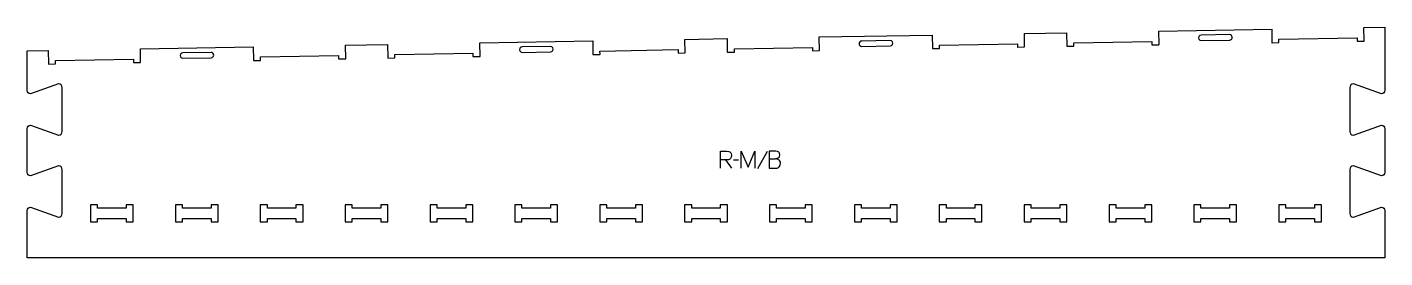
# Model space of a CAD drawing. Header units: millimetres. Extents: x -1222 to 1177, y -189 to 219.
import ezdxf

# ---------------------------------------------------------------- set-up
doc = ezdxf.new("R2010")
doc.units = ezdxf.units.MM
for name, color, linetype, true_color in [('1_ANYTOOL_1MMDEEP_LABELS_S', 2, 'Continuous', 0xffff00), ('3_ANYTOOL_CUTTHROUGH_INSID', 4, 'Continuous', 0x00ffff), ('4_ANYTOOL_CUTTHROUGH_OUTSI', 5, 'Continuous', 0x0000ff)]:
    doc.layers.add(name, color=color, linetype=linetype, true_color=true_color)

msp = doc.modelspace()

# ---------------------------------------------------------------- linework, layer by layer
at = {"layer": '1_ANYTOOL_1MMDEEP_LABELS_S'}
for p, q in [((12, -15.6), (22.5, -30)), ((34.5, -16.1), (25.7, -16.2)), ((85.5, -0.5), (68.3, -31.2))]:
    msp.add_line(p, q, dxfattribs=at)
for points in [[(3, -30), (3, 0), (14.4, 0), (17.8, -0.5), (19.2, -1.1), (20.3, -2), (21.2, -3.1), (21.8, -4.4), (22.3, -7.8), (21.9, -10.6), (20.5, -13), (19.6, -14.1), (18.5, -14.8), (17.2, -15.3), (15.8, -15.5), (14, -15.6), (12, -15.6), (3, -15.6)], [(39.6, -30), (39.6, 0), (51.6, -28.4), (63.6, -0.1), (63.6, -30)], [(88.9, -13.7), (99.4, -13.5), (105.1, -12), (106.2, -11.1), (107, -9.9), (107.7, -6.5), (107.2, -3.6), (106.7, -2.5), (106, -1.6), (105, -0.9), (103.9, -0.4), (101, 0), (88.9, 0)], [(88.9, 0), (88.9, -30), (98.6, -30), (101.1, -30.1), (102.8, -30), (104.4, -29.5), (105.7, -28.7), (106.8, -27.5), (108.4, -24.6), (108.9, -21.5), (108.8, -19.6), (108.2, -18), (107.3, -16.7), (106, -15.6), (102.9, -14.2), (99.4, -13.5)]]:
    msp.add_lwpolyline(points, dxfattribs=at)
at = {"layer": '3_ANYTOOL_CUTTHROUGH_INSID'}
for points in [[(252.6, 185.2), (302.6, 186, 1), (302.5, 195.5), (252.5, 194.7, 1)], [(852.6, 195.6), (902.6, 196.5, 1), (902.5, 206), (852.5, 205.1, 1)], [(-947.4, 164.2), (-897.4, 165.1, 1), (-897.5, 174.6), (-947.5, 173.7, 1)], [(-347.4, 174.7), (-297.4, 175.6, 1), (-297.5, 185.1), (-347.5, 184.2, 1)]]:
    msp.add_lwpolyline(points, format="xyb", close=True, dxfattribs=at)
for points in [[(-1047.4, -119.2), (-1047.4, -125.2), (-1034.9, -125.2), (-1034.9, -94.7), (-1047.4, -94.7), (-1047.4, -100.7), (-1097.9, -100.7), (-1097.9, -94.7), (-1110.4, -94.7), (-1110.4, -125.2), (-1097.9, -125.2), (-1097.9, -119.2)], [(-947.9, -100.7), (-947.9, -94.7), (-960.4, -94.7), (-960.4, -125.2), (-947.9, -125.2), (-947.9, -119.2), (-897.4, -119.2), (-897.4, -125.2), (-884.9, -125.2), (-884.9, -94.7), (-897.4, -94.7), (-897.4, -100.7)], [(-797.9, -100.7), (-797.9, -94.7), (-810.4, -94.7), (-810.4, -125.2), (-797.9, -125.2), (-797.9, -119.2), (-747.4, -119.2), (-747.4, -125.2), (-734.9, -125.2), (-734.9, -94.7), (-747.4, -94.7), (-747.4, -100.7)], [(-647.9, -100.7), (-647.9, -94.7), (-660.4, -94.7), (-660.4, -125.2), (-647.9, -125.2), (-647.9, -119.2), (-597.4, -119.2), (-597.4, -125.2), (-584.9, -125.2), (-584.9, -94.7), (-597.4, -94.7), (-597.4, -100.7)], [(-447.4, -119.2), (-447.4, -125.2), (-434.9, -125.2), (-434.9, -94.7), (-447.4, -94.7), (-447.4, -100.7), (-497.9, -100.7), (-497.9, -94.7), (-510.4, -94.7), (-510.4, -125.2), (-497.9, -125.2), (-497.9, -119.2)], [(-347.9, -100.7), (-347.9, -94.7), (-360.4, -94.7), (-360.4, -125.2), (-347.9, -125.2), (-347.9, -119.2), (-297.4, -119.2), (-297.4, -125.2), (-284.9, -125.2), (-284.9, -94.7), (-297.4, -94.7), (-297.4, -100.7)], [(-197.9, -100.7), (-197.9, -94.7), (-210.4, -94.7), (-210.4, -125.2), (-197.9, -125.2), (-197.9, -119.2), (-147.4, -119.2), (-147.4, -125.2), (-134.9, -125.2), (-134.9, -94.7), (-147.4, -94.7), (-147.4, -100.7)], [(-47.9, -100.7), (-47.9, -94.7), (-60.4, -94.7), (-60.4, -125.2), (-47.9, -125.2), (-47.9, -119.2), (2.6, -119.2), (2.6, -125.2), (15.1, -125.2), (15.1, -94.7), (2.6, -94.7), (2.6, -100.7)], [(102.1, -100.7), (102.1, -94.7), (89.6, -94.7), (89.6, -125.2), (102.1, -125.2), (102.1, -119.2), (152.6, -119.2), (152.6, -125.2), (165.1, -125.2), (165.1, -94.7), (152.6, -94.7), (152.6, -100.7)], [(252.1, -100.7), (252.1, -94.7), (239.6, -94.7), (239.6, -125.2), (252.1, -125.2), (252.1, -119.2), (302.6, -119.2), (302.6, -125.2), (315.1, -125.2), (315.1, -94.7), (302.6, -94.7), (302.6, -100.7)], [(402.1, -100.7), (402.1, -94.7), (389.6, -94.7), (389.6, -125.2), (402.1, -125.2), (402.1, -119.2), (452.6, -119.2), (452.6, -125.2), (465.1, -125.2), (465.1, -94.7), (452.6, -94.7), (452.6, -100.7)], [(552.1, -100.7), (552.1, -94.7), (539.6, -94.7), (539.6, -125.2), (552.1, -125.2), (552.1, -119.2), (602.6, -119.2), (602.6, -125.2), (615.1, -125.2), (615.1, -94.7), (602.6, -94.7), (602.6, -100.7)], [(702.1, -100.7), (702.1, -94.7), (689.6, -94.7), (689.6, -125.2), (702.1, -125.2), (702.1, -119.2), (752.6, -119.2), (752.6, -125.2), (765.1, -125.2), (765.1, -94.7), (752.6, -94.7), (752.6, -100.7)], [(852.1, -100.7), (852.1, -94.7), (839.6, -94.7), (839.6, -125.2), (852.1, -125.2), (852.1, -119.2), (902.6, -119.2), (902.6, -125.2), (915.1, -125.2), (915.1, -94.7), (902.6, -94.7), (902.6, -100.7)], [(1002.1, -100.7), (1002.1, -94.7), (989.6, -94.7), (989.6, -125.2), (1002.1, -125.2), (1002.1, -119.2), (1052.6, -119.2), (1052.6, -125.2), (1065.1, -125.2), (1065.1, -94.7), (1052.6, -94.7), (1052.6, -100.7)]]:
    msp.add_lwpolyline(points, close=True, dxfattribs=at)
at = {"layer": '4_ANYTOOL_CUTTHROUGH_OUTSI'}
msp.add_lwpolyline([(-434.6, 173.2), (-434.5, 167.4, 0.414214), (-434.2, 167.2), (-422.2, 167.4, 0.414214), (-422, 167.6), (-422.4, 191.4), (-222.9, 194.9), (-222.5, 171.1, 0.414275), (-222.3, 170.9), (-210.3, 171.1, 0.414214), (-210, 171.3), (-210.1, 177.1), (-72.1, 179.5), (-72, 173.8, 0.414214), (-71.8, 173.5), (-59.8, 173.7, 0.414214), (-59.5, 174), (-59.9, 197.7), (14.6, 199), (15, 175.3, 0.414214), (15.2, 175), (27.2, 175.2, 0.414214), (27.5, 175.5), (27.4, 181.2), (165.4, 183.6), (165.5, 177.9, 0.414214), (165.8, 177.6), (177.8, 177.8, 0.414214), (178, 178.1), (177.6, 201.9), (377.1, 205.3), (377.5, 181.6, 0.414275), (377.7, 181.4), (389.7, 181.6, 0.414214), (390, 181.8), (389.9, 187.6), (527.9, 190), (528, 184.2, 0.414214), (528.2, 184), (540.2, 184.2, 0.414214), (540.5, 184.4), (540.1, 208.2), (614.6, 209.5), (615, 185.7, 0.414214), (615.2, 185.5), (627.2, 185.7, 0.414214), (627.5, 186), (627.4, 191.7), (765.4, 194.1), (765.5, 188.4, 0.414214), (765.8, 188.1), (777.8, 188.3, 0.414214), (778, 188.6), (777.6, 212.3), (977.1, 215.8), (977.5, 192.1, 0.414275), (977.7, 191.8), (989.7, 192, 0.414214), (990, 192.3), (989.9, 198), (1127.9, 200.4), (1128, 194.7, 0.414214), (1128.2, 194.5), (1140.2, 194.7, 0.414214), (1140.5, 194.9), (1140.1, 218.7), (1177.1, 219.3), (1177.1, 107.2, -0.412073), (1171.4, 101.4), (1121.4, 118.9), (1121.3, 118.9, 0.414214), (1115.1, 112.7), (1115.1, 34.7, 0.414214), (1121.3, 28.4), (1121.4, 28.4), (1171.4, 45.9, -0.412073), (1177.1, 40.2), (1177.1, -37.8, -0.412073), (1171.4, -43.6), (1121.4, -26.1), (1121.3, -26.1, 0.414214), (1115.1, -32.3), (1115.1, -110.3, 0.414214), (1121.3, -116.6), (1121.4, -116.6), (1171.4, -99.1, -0.412073), (1177.1, -104.8), (1177.1, -188.7), (-1222.4, -188.7), (-1222.4, -104.8, -0.412073), (-1216.7, -99.1), (-1166.8, -116.6), (-1166.7, -116.6, 0.414214), (-1160.4, -110.3), (-1160.4, -32.3, 0.414214), (-1166.7, -26.1), (-1166.8, -26.1), (-1216.7, -43.6, -0.412073), (-1222.4, -37.8), (-1222.4, 40.2, -0.412073), (-1216.7, 45.9), (-1166.8, 28.4), (-1166.7, 28.4, 0.414214), (-1160.4, 34.7), (-1160.4, 112.7, 0.414214), (-1166.7, 118.9), (-1166.8, 118.9), (-1216.7, 101.4, -0.412073), (-1222.4, 107.2), (-1222.4, 177.4), (-1185.4, 178.1), (-1185, 154.3, 0.414214), (-1184.8, 154.1), (-1172.8, 154.3, 0.414214), (-1172.5, 154.5), (-1172.6, 160.3), (-1034.6, 162.7), (-1034.5, 156.9, 0.414214), (-1034.2, 156.7), (-1022.2, 156.9, 0.414214), (-1022, 157.2), (-1022.4, 180.9), (-822.9, 184.4), (-822.5, 160.7, 0.414275), (-822.3, 160.4), (-810.3, 160.6, 0.414214), (-810, 160.9), (-810.1, 166.6), (-672.1, 169), (-672, 163.3, 0.414214), (-671.8, 163), (-659.8, 163.2, 0.414214), (-659.5, 163.5), (-659.9, 187.2), (-622.7, 187.9), (-585.4, 188.5), (-585, 164.8, 0.414214), (-584.8, 164.6), (-572.8, 164.8, 0.414214), (-572.5, 165), (-572.6, 170.8)], format="xyb", close=True, dxfattribs=at)

doc.saveas('drawing.dxf')
